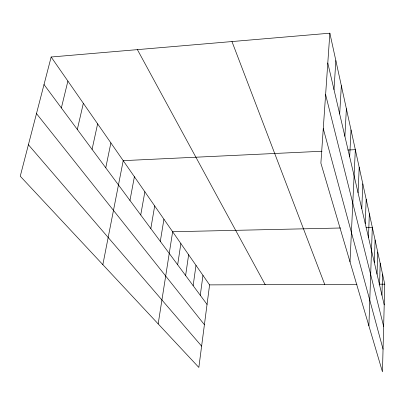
<?xml version="1.0" encoding="UTF-8"?>
<svg xmlns="http://www.w3.org/2000/svg" width="405" height="405" viewBox="0 0 405 405"><rect width="100%" height="100%" fill="white"/><g stroke="black" fill="none" stroke-linecap="round" stroke-linejoin="round"><path stroke-width="0.61" d="M329.857 33.19L384.75 284.173L382.457 371.81L320.882 163.144L329.857 33.19L51.157 57.004L20.25 176.215L198.845 367.431L209.587 284.887L51.157 57.004M381.95 295.179L382.538 274.048M379.566 284.943L380.194 263.351M377.035 274.109L377.718 252.031M374.357 262.617L375.096 240.033M368.889 325.828L372.311 227.296L366.095 227.433M368.474 237.406L369.345 213.749M365.239 223.535L366.191 199.306M361.781 208.712L362.814 183.885M358.076 192.82L359.205 167.376M350.011 261.853L355.332 149.663L347.789 150.022M349.672 156.796L351.034 130.01M344.883 136.262L346.386 108.758M339.679 113.957L341.344 85.703M334.003 89.642L335.856 60.608M200.278 295.28L202.966 275.359M193.144 285.662L195.99 265.326M185.617 275.506L188.634 254.74M177.658 264.779L180.863 243.567M158.173 323.884L172.641 231.741L340.62 228M160.304 241.375L163.934 219.216M150.822 228.582L154.69 205.922M140.727 214.964L144.863 191.788M129.959 200.45L134.394 176.727M102.845 264.647L123.216 160.648L322.031 151.242M105.751 167.802L110.884 142.909M92.077 149.359L97.625 123.844M77.325 129.463L83.339 103.295M61.358 107.927L67.898 81.086M209.587 284.887L356.962 284.285M379.065 284.199L384.75 284.173M28.411 144.737L201.619 346.128M36.485 113.592L204.409 324.704M44.018 84.544L207.051 304.413M137.396 49.638L265.194 284.659M231.964 41.558L324.704 284.416M323.266 128.623L383.049 349.14M325.615 94.613L383.646 326.384M327.797 63.023L384.208 304.854"/></g></svg>
